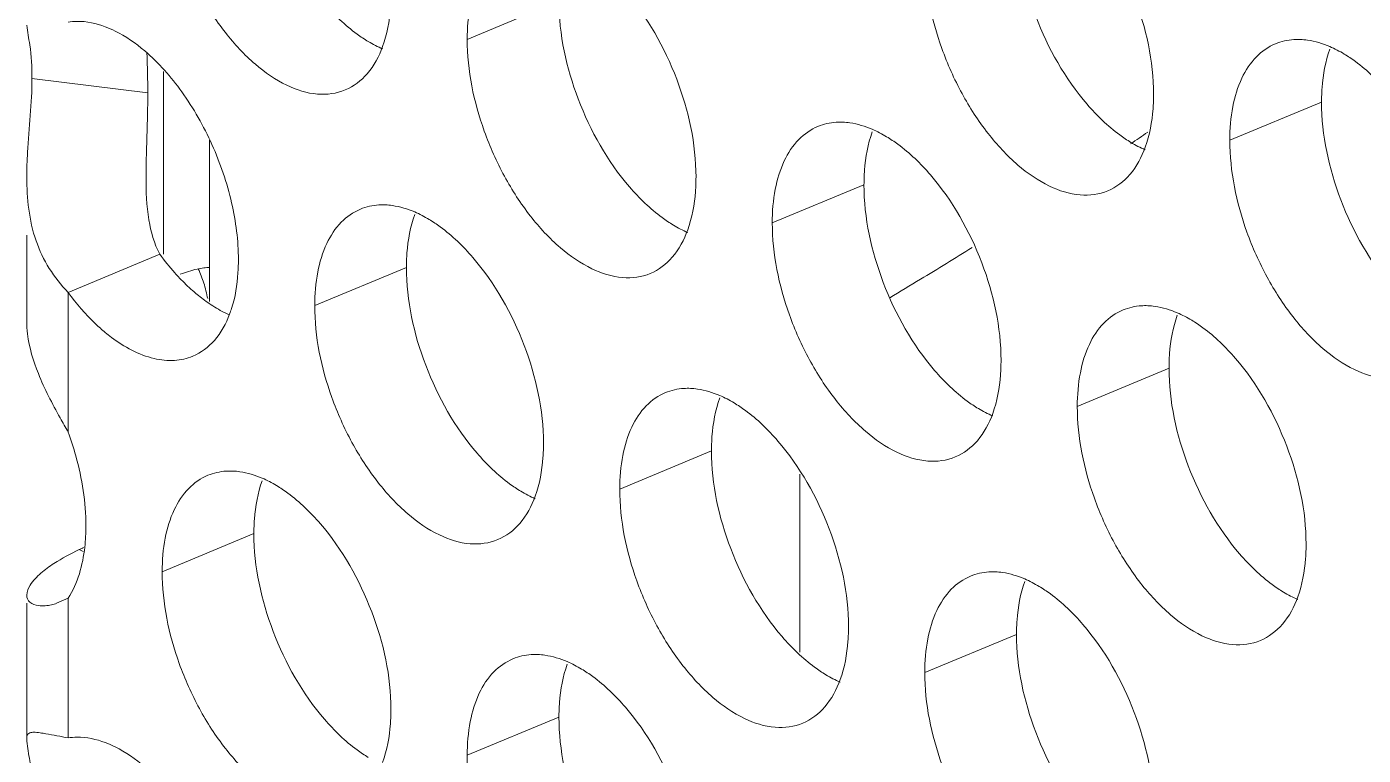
# Model space of a CAD drawing. Header units: millimetres. Extents: x 0 to 2524, y 0 to 1785.
# Drawn here: x 1789.22 to 1798.18, y 869.92 to 874.81 of the extents above; entities that cross this region are included whole.
import ezdxf

# ---------------------------------------------------------------- set-up
doc = ezdxf.new("R2010")
doc.units = ezdxf.units.MM
doc.header["$LTSCALE"] = 0.1
doc.layers.add('标注', color=251, linetype='Continuous', lineweight=9)

msp = doc.modelspace()

# ---------------------------------------------------------------- linework, layer by layer
at = {"layer": '标注'}
for p, q in [((1792.7904, 874.9802), (1792.1752, 874.7245)), ((1790.0329, 874.366), (1789.2563, 874.4621)), ((1790.1384, 874.5084), (1790.1384, 873.2838)), ((1797.9046, 874.3043), (1797.2894, 874.0486)), ((1790.4461, 872.966), (1790.4461, 874.0494)), ((1794.8361, 873.7498), (1794.2209, 873.4941)), ((1789.2212, 872.8377), (1789.2212, 873.4117)), ((1790.1136, 873.2838), (1789.4984, 873.0281)), ((1791.7675, 873.1954), (1791.1524, 872.9397)), ((1789.4984, 873.0281), (1789.4984, 872.0918)), ((1796.8817, 872.5195), (1796.2665, 872.2637)), ((1793.8132, 871.965), (1793.198, 871.7093)), ((1794.4059, 871.8098), (1794.4059, 870.6163)), ((1790.7447, 871.4106), (1790.1295, 871.1549)), ((1789.5986, 871.2908), (1789.5727, 871.3037)), ((1789.4984, 870.977), (1789.4205, 870.9454)), ((1789.4984, 870.977), (1789.4984, 870.0407)), ((1789.2212, 870.0346), (1789.2212, 870.9454)), ((1795.8589, 870.7346), (1795.2437, 870.4789)), ((1792.7904, 870.1802), (1792.1752, 869.9245))]:
    msp.add_line(p, q, dxfattribs=at)
for centre, radius, start, end in [((1778.661, 900.3127), 31.8399, 304.34454, 304.59625), ((1791.472, 874.2795), 1.6842, 216.24369, 221.66519), ((1779.924, 898.3705), 29.523, 301.194, 301.98361), ((1790.5007, 872.544), 0.6543, 98.11425, 102.08395), ((1790.4936, 872.5923), 0.6055, 94.3287, 98.10278), ((1791.3609, 874.1824), 1.5367, 221.71232, 223.51512), ((1780.1874, 897.9363), 29.015, 300.71798, 301.1931), ((1791.0543, 873.848), 1.0824, 230.33246, 235.77961), ((1789.8727, 873.1504), 0.758, 339.34278, 342.32676), ((1790.4674, 873.6282), 1.1282, 230.38894, 233.03812), ((1789.1882, 872.1494), 0.929, 294.44883, 296.47049)]:
    msp.add_arc(centre, radius, start, end, dxfattribs=at)
for points, knots in [([(1791.3572, 874.3855), (1791.2996, 874.3615), (1791.1607, 874.3436), (1790.9483, 874.4125), (1790.7382, 874.5588), (1790.5412, 874.7719), (1790.37, 875.037), (1790.1965, 875.426), (1790.1295, 875.7462), (1790.1295, 875.9549)], [0, 0, 0, 0, 0.08419, 0.180629, 0.294901, 0.426206, 0.569756, 0.71848, 1, 1, 1, 1]), ([(1796.3325, 874.2897), (1796.184, 874.4623), (1795.9586, 874.8623), (1795.8589, 875.312), (1795.8589, 875.5346)], [0, 0, 0, 0, 0.505546, 1, 1, 1, 1]), ([(1796.3044, 875.6011), (1796.4528, 875.4285), (1796.6783, 875.0285), (1796.778, 874.5788), (1796.778, 874.3562)], [0, 0, 0, 0, 0.505546, 1, 1, 1, 1]), ([(1792.1752, 874.7245), (1792.1752, 874.8001), (1792.1867, 874.9427), (1792.2441, 875.1358), (1792.3413, 875.2862), (1792.4338, 875.3512), (1792.4818, 875.3711)], [0, 0, 0, 0, 0.300633, 0.564844, 0.793499, 1, 1, 1, 1]), ([(1796.4714, 873.7095), (1796.4137, 873.6856), (1796.2749, 873.6677), (1796.0625, 873.7366), (1795.8523, 873.8829), (1795.6553, 874.096), (1795.4842, 874.3611), (1795.3107, 874.75), (1795.2437, 875.0702), (1795.2437, 875.2789)], [0, 0, 0, 0, 0.08419, 0.180629, 0.294901, 0.426206, 0.569756, 0.71848, 1, 1, 1, 1]), ([(1791.6638, 875.0321), (1791.6638, 874.9998), (1791.6595, 874.8798), (1791.638, 874.7595), (1791.6081, 874.6769)], [0, 0, 0, 0, 0.269025, 1, 1, 1, 1]), ([(1793.2359, 875.0467), (1793.3843, 874.8741), (1793.6098, 874.4741), (1793.7095, 874.0243), (1793.7095, 873.8017)], [0, 0, 0, 0, 0.505546, 1, 1, 1, 1]), ([(1791.5118, 874.7099), (1791.486, 874.7255), (1791.378, 874.7982), (1791.2834, 874.8898), (1791.2183, 874.9656)], [0, 0, 0, 0, 0.231736, 1, 1, 1, 1]), ([(1793.2639, 873.7352), (1793.1155, 873.9078), (1792.8901, 874.3078), (1792.7904, 874.7576), (1792.7904, 874.9802)], [0, 0, 0, 0, 0.505546, 1, 1, 1, 1]), ([(1789.2563, 874.4621), (1789.2563, 874.5376), (1789.2508, 874.6577), (1789.2257, 874.775), (1789.222, 874.8189)], [0, 0, 0, 0, 0.631705, 1, 1, 1, 1]), ([(1789.4984, 874.8407), (1789.518, 874.8438), (1789.6024, 874.8506), (1789.6876, 874.8322), (1789.7481, 874.8094)], [0, 0, 0, 0, 0.23435, 1, 1, 1, 1]), ([(1789.7481, 874.8094), (1789.7706, 874.801), (1789.8657, 874.7591), (1789.9519, 874.6989), (1790.0126, 874.6472)], [0, 0, 0, 0, 0.231395, 1, 1, 1, 1]), ([(1793.4029, 873.1551), (1793.3452, 873.1312), (1793.2064, 873.1132), (1792.994, 873.1821), (1792.7838, 873.3284), (1792.5868, 873.5415), (1792.4157, 873.8066), (1792.2422, 874.1956), (1792.1752, 874.5158), (1792.1752, 874.7245)], [0, 0, 0, 0, 0.08419, 0.180629, 0.294901, 0.426206, 0.569756, 0.71848, 1, 1, 1, 1]), ([(1797.596, 874.6952), (1797.6348, 874.7113), (1797.6916, 874.724), (1797.7483, 874.7245), (1797.7629, 874.7239)], [0, 0, 0, 0, 0.741995, 1, 1, 1, 1]), ([(1797.7629, 874.7239), (1797.7789, 874.7232), (1797.8465, 874.7168), (1797.9123, 874.6966), (1797.9599, 874.6762)], [0, 0, 0, 0, 0.236225, 1, 1, 1, 1]), ([(1790.0126, 874.6472), (1790.1066, 874.5673), (1790.2795, 874.3701), (1790.4756, 874.0228), (1790.6057, 873.641), (1790.6409, 873.3752), (1790.6409, 873.2473)], [0, 0, 0, 0, 0.235194, 0.49405, 0.756072, 1, 1, 1, 1]), ([(1790.0329, 874.366), (1790.0329, 874.389), (1790.0324, 874.4775), (1790.0298, 874.566), (1790.0273, 874.6314)], [0, 0, 0, 0, 0.260225, 1, 1, 1, 1]), ([(1791.6081, 874.6769), (1791.5844, 874.6112), (1791.5223, 874.4921), (1791.4137, 874.4089), (1791.3572, 874.3855)], [0, 0, 0, 0, 0.533077, 1, 1, 1, 1]), ([(1797.2894, 874.0486), (1797.2894, 874.1242), (1797.3009, 874.2667), (1797.3583, 874.4599), (1797.4555, 874.6102), (1797.548, 874.6753), (1797.596, 874.6952)], [0, 0, 0, 0, 0.300633, 0.564844, 0.793499, 1, 1, 1, 1]), ([(1797.9046, 874.3043), (1797.9046, 874.3366), (1797.9088, 874.4566), (1797.9304, 874.5768), (1797.9602, 874.6594)], [0, 0, 0, 0, 0.269025, 1, 1, 1, 1]), ([(1798.0565, 874.6264), (1798.0823, 874.6109), (1798.1904, 874.5381), (1798.2849, 874.4465), (1798.3501, 874.3707)], [0, 0, 0, 0, 0.231736, 1, 1, 1, 1]), ([(1789.2213, 873.8014), (1789.2213, 873.8568), (1789.2299, 874.0773), (1789.2563, 874.297), (1789.2563, 874.4621)], [0, 0, 0, 0, 0.251377, 1, 1, 1, 1]), ([(1790.0212, 873.8013), (1790.0212, 873.8504), (1790.025, 874.0387), (1790.0329, 874.2269), (1790.0329, 874.366)], [0, 0, 0, 0, 0.261174, 1, 1, 1, 1]), ([(1796.778, 874.3562), (1796.778, 874.3238), (1796.7737, 874.2039), (1796.7522, 874.0836), (1796.7223, 874.001)], [0, 0, 0, 0, 0.269025, 1, 1, 1, 1]), ([(1796.626, 874.034), (1796.6002, 874.0496), (1796.4921, 874.1223), (1796.3976, 874.2139), (1796.3325, 874.2897)], [0, 0, 0, 0, 0.231736, 1, 1, 1, 1]), ([(1798.3781, 873.0593), (1798.2297, 873.2319), (1798.0042, 873.6319), (1797.9046, 874.0817), (1797.9046, 874.3043)], [0, 0, 0, 0, 0.505546, 1, 1, 1, 1]), ([(1794.2209, 873.4941), (1794.2209, 873.5697), (1794.2323, 873.7123), (1794.2898, 873.9054), (1794.3869, 874.0558), (1794.4795, 874.1208), (1794.5274, 874.1407)], [0, 0, 0, 0, 0.300633, 0.564844, 0.793499, 1, 1, 1, 1]), ([(1794.5274, 874.1407), (1794.5663, 874.1569), (1794.6231, 874.1695), (1794.6798, 874.17), (1794.6944, 874.1694)], [0, 0, 0, 0, 0.741995, 1, 1, 1, 1]), ([(1794.6944, 874.1694), (1794.7104, 874.1688), (1794.778, 874.1624), (1794.8438, 874.1421), (1794.8914, 874.1217)], [0, 0, 0, 0, 0.236225, 1, 1, 1, 1]), ([(1794.8361, 873.7498), (1794.8361, 873.7821), (1794.8403, 873.9021), (1794.8619, 874.0224), (1794.8917, 874.105)], [0, 0, 0, 0, 0.269025, 1, 1, 1, 1]), ([(1794.988, 874.072), (1795.0138, 874.0564), (1795.1219, 873.9837), (1795.2164, 873.8921), (1795.2816, 873.8163)], [0, 0, 0, 0, 0.231736, 1, 1, 1, 1]), ([(1796.7223, 874.001), (1796.6985, 873.9353), (1796.6365, 873.8162), (1796.5279, 873.733), (1796.4714, 873.7095)], [0, 0, 0, 0, 0.533077, 1, 1, 1, 1]), ([(1798.5171, 872.4792), (1798.4594, 872.4553), (1798.3205, 872.4373), (1798.1082, 872.5062), (1797.898, 872.6525), (1797.701, 872.8656), (1797.5298, 873.1307), (1797.3563, 873.5197), (1797.2894, 873.8399), (1797.2894, 874.0486)], [0, 0, 0, 0, 0.08419, 0.180629, 0.294901, 0.426206, 0.569756, 0.71848, 1, 1, 1, 1]), ([(1789.4984, 873.0281), (1789.4032, 873.1249), (1789.2506, 873.3731), (1789.2214, 873.6575), (1789.2213, 873.8014)], [0, 0, 0, 0, 0.485599, 1, 1, 1, 1]), ([(1793.5575, 873.4796), (1793.5317, 873.4951), (1793.4236, 873.5678), (1793.3291, 873.6595), (1793.2639, 873.7352)], [0, 0, 0, 0, 0.231736, 1, 1, 1, 1]), ([(1793.7095, 873.8017), (1793.7095, 873.7694), (1793.7052, 873.6494), (1793.6837, 873.5291), (1793.6538, 873.4466)], [0, 0, 0, 0, 0.269025, 1, 1, 1, 1]), ([(1795.3096, 872.5049), (1795.1612, 872.6774), (1794.9357, 873.0775), (1794.8361, 873.5272), (1794.8361, 873.7498)], [0, 0, 0, 0, 0.505546, 1, 1, 1, 1]), ([(1795.2816, 873.8163), (1795.43, 873.6437), (1795.6554, 873.2437), (1795.7551, 872.794), (1795.7551, 872.5713)], [0, 0, 0, 0, 0.505546, 1, 1, 1, 1]), ([(1791.1524, 872.9397), (1791.1524, 873.0153), (1791.1638, 873.1578), (1791.2213, 873.351), (1791.3184, 873.5014), (1791.411, 873.5664), (1791.4589, 873.5863)], [0, 0, 0, 0, 0.300633, 0.564844, 0.793499, 1, 1, 1, 1]), ([(1791.4589, 873.5863), (1791.4978, 873.6024), (1791.5546, 873.6151), (1791.6113, 873.6156), (1791.6259, 873.615)], [0, 0, 0, 0, 0.741995, 1, 1, 1, 1]), ([(1791.6259, 873.615), (1791.6419, 873.6143), (1791.7095, 873.6079), (1791.7753, 873.5877), (1791.8229, 873.5673)], [0, 0, 0, 0, 0.236225, 1, 1, 1, 1]), ([(1791.7675, 873.1954), (1791.7675, 873.2277), (1791.7718, 873.3477), (1791.7934, 873.4679), (1791.8232, 873.5505)], [0, 0, 0, 0, 0.269025, 1, 1, 1, 1]), ([(1791.9195, 873.5175), (1791.9453, 873.502), (1792.0534, 873.4293), (1792.1479, 873.3376), (1792.2131, 873.2618)], [0, 0, 0, 0, 0.231736, 1, 1, 1, 1]), ([(1795.4486, 871.9247), (1795.3909, 871.9008), (1795.252, 871.8829), (1795.0397, 871.9518), (1794.8295, 872.0981), (1794.6325, 872.3111), (1794.4613, 872.5763), (1794.2878, 872.9652), (1794.2209, 873.2854), (1794.2209, 873.4941)], [0, 0, 0, 0, 0.08419, 0.180629, 0.294901, 0.426206, 0.569756, 0.71848, 1, 1, 1, 1]), ([(1793.6538, 873.4466), (1793.63, 873.3808), (1793.5679, 873.2618), (1793.4594, 873.1785), (1793.4029, 873.1551)], [0, 0, 0, 0, 0.533077, 1, 1, 1, 1]), ([(1790.6409, 873.2473), (1790.6409, 873.2178), (1790.6374, 873.1076), (1790.6195, 872.9973), (1790.5949, 872.9203)], [0, 0, 0, 0, 0.267106, 1, 1, 1, 1]), ([(1792.2411, 871.9504), (1792.0927, 872.123), (1791.8672, 872.523), (1791.7675, 872.9728), (1791.7675, 873.1954)], [0, 0, 0, 0, 0.505546, 1, 1, 1, 1]), ([(1792.2131, 873.2618), (1792.3615, 873.0893), (1792.5869, 872.6893), (1792.6866, 872.2395), (1792.6866, 872.0169)], [0, 0, 0, 0, 0.505546, 1, 1, 1, 1]), ([(1790.3633, 873.0148), (1790.3533, 873.023), (1790.3127, 873.0578), (1790.2744, 873.095), (1790.2465, 873.1243)], [0, 0, 0, 0, 0.243044, 1, 1, 1, 1]), ([(1789.7481, 872.7591), (1789.7257, 872.7776), (1789.6342, 872.8592), (1789.5538, 872.9528), (1789.4984, 873.0281)], [0, 0, 0, 0, 0.237008, 1, 1, 1, 1]), ([(1790.5778, 872.8787), (1790.5667, 872.8836), (1790.5209, 872.9053), (1790.4773, 872.9314), (1790.4455, 872.9529)], [0, 0, 0, 0, 0.24028, 1, 1, 1, 1]), ([(1792.38, 871.3703), (1792.3224, 871.3464), (1792.1835, 871.3284), (1791.9711, 871.3973), (1791.761, 871.5436), (1791.564, 871.7567), (1791.3928, 872.0218), (1791.2193, 872.4108), (1791.1524, 872.731), (1791.1524, 872.9397)], [0, 0, 0, 0, 0.08419, 0.180629, 0.294901, 0.426206, 0.569756, 0.71848, 1, 1, 1, 1]), ([(1796.5731, 872.9104), (1796.612, 872.9265), (1796.6687, 872.9391), (1796.7255, 872.9396), (1796.7401, 872.939)], [0, 0, 0, 0, 0.741995, 1, 1, 1, 1]), ([(1796.7401, 872.939), (1796.7561, 872.9384), (1796.8237, 872.932), (1796.8895, 872.9118), (1796.9371, 872.8914)], [0, 0, 0, 0, 0.236225, 1, 1, 1, 1]), ([(1789.2213, 872.8377), (1789.2213, 872.8082), (1789.2291, 872.6867), (1789.265, 872.5686), (1789.2991, 872.4832)], [0, 0, 0, 0, 0.242838, 1, 1, 1, 1]), ([(1790.5819, 872.883), (1790.5579, 872.8194), (1790.4959, 872.704), (1790.3897, 872.6236), (1790.3344, 872.6006)], [0, 0, 0, 0, 0.531803, 1, 1, 1, 1]), ([(1796.2665, 872.2637), (1796.2665, 872.3394), (1796.278, 872.4819), (1796.3355, 872.675), (1796.4326, 872.8254), (1796.5251, 872.8905), (1796.5731, 872.9104)], [0, 0, 0, 0, 0.300633, 0.564844, 0.793499, 1, 1, 1, 1]), ([(1796.8817, 872.5195), (1796.8817, 872.5518), (1796.886, 872.6718), (1796.9075, 872.792), (1796.9374, 872.8746)], [0, 0, 0, 0, 0.269025, 1, 1, 1, 1]), ([(1797.0337, 872.8416), (1797.0595, 872.8261), (1797.1676, 872.7533), (1797.2621, 872.6617), (1797.3272, 872.5859)], [0, 0, 0, 0, 0.231736, 1, 1, 1, 1]), ([(1790.3344, 872.6006), (1790.2955, 872.5844), (1790.2082, 872.5651), (1790.0127, 872.5858), (1789.8743, 872.6626), (1789.7891, 872.7267)], [0, 0, 0, 0, 0.217094, 0.450255, 1, 1, 1, 1]), ([(1795.7551, 872.5713), (1795.7551, 872.539), (1795.7509, 872.419), (1795.7293, 872.2988), (1795.6995, 872.2162)], [0, 0, 0, 0, 0.269025, 1, 1, 1, 1]), ([(1797.3272, 872.5859), (1797.4757, 872.4133), (1797.7011, 872.0133), (1797.8008, 871.5636), (1797.8008, 871.341)], [0, 0, 0, 0, 0.505546, 1, 1, 1, 1]), ([(1789.2991, 872.4832), (1789.34, 872.3807), (1789.4084, 872.2505), (1789.4807, 872.1232), (1789.4984, 872.0918)], [0, 0, 0, 0, 0.753574, 1, 1, 1, 1]), ([(1795.6032, 872.2492), (1795.5774, 872.2647), (1795.4693, 872.3375), (1795.3748, 872.4291), (1795.3096, 872.5049)], [0, 0, 0, 0, 0.231736, 1, 1, 1, 1]), ([(1797.3553, 871.2745), (1797.2069, 871.4471), (1796.9814, 871.8471), (1796.8817, 872.2968), (1796.8817, 872.5195)], [0, 0, 0, 0, 0.505546, 1, 1, 1, 1]), ([(1793.5046, 872.3559), (1793.5435, 872.372), (1793.6002, 872.3847), (1793.657, 872.3852), (1793.6716, 872.3846)], [0, 0, 0, 0, 0.741995, 1, 1, 1, 1]), ([(1793.6716, 872.3846), (1793.6876, 872.384), (1793.7552, 872.3776), (1793.821, 872.3573), (1793.8686, 872.3369)], [0, 0, 0, 0, 0.236225, 1, 1, 1, 1]), ([(1793.198, 871.7093), (1793.198, 871.7849), (1793.2095, 871.9275), (1793.267, 872.1206), (1793.3641, 872.271), (1793.4566, 872.336), (1793.5046, 872.3559)], [0, 0, 0, 0, 0.300633, 0.564844, 0.793499, 1, 1, 1, 1]), ([(1793.8132, 871.965), (1793.8132, 871.9973), (1793.8175, 872.1173), (1793.839, 872.2376), (1793.8689, 872.3202)], [0, 0, 0, 0, 0.269025, 1, 1, 1, 1]), ([(1793.9652, 872.2871), (1793.991, 872.2716), (1794.099, 872.1989), (1794.1936, 872.1072), (1794.2587, 872.0315)], [0, 0, 0, 0, 0.231736, 1, 1, 1, 1]), ([(1795.6995, 872.2162), (1795.6757, 872.1505), (1795.6136, 872.0314), (1795.5051, 871.9482), (1795.4486, 871.9247)], [0, 0, 0, 0, 0.533077, 1, 1, 1, 1]), ([(1797.4942, 870.6944), (1797.4366, 870.6704), (1797.2977, 870.6525), (1797.0853, 870.7214), (1796.8752, 870.8677), (1796.6782, 871.0808), (1796.507, 871.3459), (1796.3335, 871.7348), (1796.2665, 872.055), (1796.2665, 872.2637)], [0, 0, 0, 0, 0.08419, 0.180629, 0.294901, 0.426206, 0.569756, 0.71848, 1, 1, 1, 1]), ([(1789.4984, 872.0918), (1789.5177, 872.0391), (1789.5833, 871.8354), (1789.6181, 871.6205), (1789.6181, 871.4624)], [0, 0, 0, 0, 0.26181, 1, 1, 1, 1]), ([(1794.2587, 872.0315), (1794.4071, 871.8589), (1794.6326, 871.4589), (1794.7323, 871.0091), (1794.7323, 870.7865)], [0, 0, 0, 0, 0.505546, 1, 1, 1, 1]), ([(1792.5347, 871.6948), (1792.5088, 871.7103), (1792.4008, 871.783), (1792.3063, 871.8747), (1792.2411, 871.9504)], [0, 0, 0, 0, 0.231736, 1, 1, 1, 1]), ([(1792.6866, 872.0169), (1792.6866, 871.9846), (1792.6824, 871.8646), (1792.6608, 871.7443), (1792.631, 871.6617)], [0, 0, 0, 0, 0.269025, 1, 1, 1, 1]), ([(1794.2868, 870.7201), (1794.1384, 870.8926), (1793.9129, 871.2926), (1793.8132, 871.7424), (1793.8132, 871.965)], [0, 0, 0, 0, 0.505546, 1, 1, 1, 1]), ([(1790.1295, 871.1549), (1790.1295, 871.2305), (1790.141, 871.373), (1790.1985, 871.5661), (1790.2956, 871.7165), (1790.3881, 871.7816), (1790.4361, 871.8015)], [0, 0, 0, 0, 0.300633, 0.564844, 0.793499, 1, 1, 1, 1]), ([(1790.4361, 871.8015), (1790.475, 871.8176), (1790.5317, 871.8302), (1790.5885, 871.8307), (1790.6031, 871.8302)], [0, 0, 0, 0, 0.741995, 1, 1, 1, 1]), ([(1790.6031, 871.8302), (1790.6191, 871.8295), (1790.6867, 871.8231), (1790.7525, 871.8029), (1790.8, 871.7825)], [0, 0, 0, 0, 0.236225, 1, 1, 1, 1]), ([(1790.7447, 871.4106), (1790.7447, 871.4429), (1790.749, 871.5629), (1790.7705, 871.6831), (1790.8004, 871.7657)], [0, 0, 0, 0, 0.269025, 1, 1, 1, 1]), ([(1790.8967, 871.7327), (1790.9225, 871.7172), (1791.0305, 871.6444), (1791.1251, 871.5528), (1791.1902, 871.477)], [0, 0, 0, 0, 0.231736, 1, 1, 1, 1]), ([(1794.4257, 870.1399), (1794.3681, 870.116), (1794.2292, 870.098), (1794.0168, 870.1669), (1793.8067, 870.3133), (1793.6097, 870.5263), (1793.4385, 870.7914), (1793.265, 871.1804), (1793.198, 871.5006), (1793.198, 871.7093)], [0, 0, 0, 0, 0.08419, 0.180629, 0.294901, 0.426206, 0.569756, 0.71848, 1, 1, 1, 1]), ([(1792.631, 871.6617), (1792.6072, 871.596), (1792.5451, 871.4769), (1792.4366, 871.3937), (1792.38, 871.3703)], [0, 0, 0, 0, 0.533077, 1, 1, 1, 1]), ([(1789.6181, 871.4624), (1789.6181, 871.4151), (1789.6097, 871.2481), (1789.5643, 871.0779), (1789.4984, 870.977)], [0, 0, 0, 0, 0.282087, 1, 1, 1, 1]), ([(1791.2183, 870.1656), (1791.0699, 870.3382), (1790.8444, 870.7382), (1790.7447, 871.1879), (1790.7447, 871.4106)], [0, 0, 0, 0, 0.505546, 1, 1, 1, 1]), ([(1791.1902, 871.477), (1791.3386, 871.3044), (1791.5641, 870.9044), (1791.6638, 870.4547), (1791.6638, 870.2321)], [0, 0, 0, 0, 0.505546, 1, 1, 1, 1]), ([(1797.8008, 871.341), (1797.8008, 871.3086), (1797.7965, 871.1887), (1797.775, 871.0684), (1797.7451, 870.9858)], [0, 0, 0, 0, 0.269025, 1, 1, 1, 1]), ([(1789.3592, 871.1792), (1789.3738, 871.19), (1789.4417, 871.2369), (1789.5146, 871.2761), (1789.5727, 871.3037)], [0, 0, 0, 0, 0.220086, 1, 1, 1, 1]), ([(1797.6489, 871.0188), (1797.623, 871.0344), (1797.515, 871.1071), (1797.4205, 871.1987), (1797.3553, 871.2745)], [0, 0, 0, 0, 0.231736, 1, 1, 1, 1]), ([(1789.2213, 870.9983), (1789.2215, 871.0217), (1789.2472, 871.0791), (1789.289, 871.1212), (1789.316, 871.1447)], [0, 0, 0, 0, 0.395219, 1, 1, 1, 1]), ([(1791.3572, 869.5855), (1791.2996, 869.5615), (1791.1607, 869.5436), (1790.9483, 869.6125), (1790.7382, 869.7588), (1790.5412, 869.9719), (1790.37, 870.237), (1790.1965, 870.626), (1790.1295, 870.9462), (1790.1295, 871.1549)], [0, 0, 0, 0, 0.08419, 0.180629, 0.294901, 0.426206, 0.569756, 0.71848, 1, 1, 1, 1]), ([(1795.5503, 871.1255), (1795.5892, 871.1417), (1795.6459, 871.1543), (1795.7026, 871.1548), (1795.7173, 871.1542)], [0, 0, 0, 0, 0.741995, 1, 1, 1, 1]), ([(1795.7173, 871.1542), (1795.7333, 871.1536), (1795.8008, 871.1472), (1795.8667, 871.127), (1795.9142, 871.1066)], [0, 0, 0, 0, 0.236225, 1, 1, 1, 1]), ([(1795.2437, 870.4789), (1795.2437, 870.5545), (1795.2552, 870.6971), (1795.3126, 870.8902), (1795.4098, 871.0406), (1795.5023, 871.1056), (1795.5503, 871.1255)], [0, 0, 0, 0, 0.300633, 0.564844, 0.793499, 1, 1, 1, 1]), ([(1795.8589, 870.7346), (1795.8589, 870.767), (1795.8632, 870.8869), (1795.8847, 871.0072), (1795.9146, 871.0898)], [0, 0, 0, 0, 0.269025, 1, 1, 1, 1]), ([(1796.0108, 871.0568), (1796.0367, 871.0412), (1796.1447, 870.9685), (1796.2392, 870.8769), (1796.3044, 870.8011)], [0, 0, 0, 0, 0.231736, 1, 1, 1, 1]), ([(1789.2991, 870.9277), (1789.2789, 870.9305), (1789.2395, 870.9415), (1789.2212, 870.9809), (1789.2213, 870.9983)], [0, 0, 0, 0, 0.539356, 1, 1, 1, 1]), ([(1797.7451, 870.9858), (1797.7214, 870.9201), (1797.6593, 870.801), (1797.5508, 870.7178), (1797.4942, 870.6944)], [0, 0, 0, 0, 0.533077, 1, 1, 1, 1]), ([(1789.4213, 870.9428), (1789.4104, 870.9392), (1789.3708, 870.9281), (1789.3286, 870.9235), (1789.2991, 870.9277)], [0, 0, 0, 0, 0.278012, 1, 1, 1, 1]), ([(1794.7323, 870.7865), (1794.7323, 870.7542), (1794.728, 870.6342), (1794.7065, 870.514), (1794.6766, 870.4314)], [0, 0, 0, 0, 0.269025, 1, 1, 1, 1]), ([(1796.3044, 870.8011), (1796.4528, 870.6285), (1796.6783, 870.2285), (1796.778, 869.7788), (1796.778, 869.5562)], [0, 0, 0, 0, 0.505546, 1, 1, 1, 1]), ([(1794.5803, 870.4644), (1794.5545, 870.4799), (1794.4465, 870.5526), (1794.3519, 870.6443), (1794.2868, 870.7201)], [0, 0, 0, 0, 0.231736, 1, 1, 1, 1]), ([(1796.3325, 869.4897), (1796.184, 869.6623), (1795.9586, 870.0623), (1795.8589, 870.512), (1795.8589, 870.7346)], [0, 0, 0, 0, 0.505546, 1, 1, 1, 1]), ([(1792.4818, 870.5711), (1792.5207, 870.5872), (1792.5774, 870.5999), (1792.6341, 870.6004), (1792.6488, 870.5998)], [0, 0, 0, 0, 0.741995, 1, 1, 1, 1]), ([(1792.6488, 870.5998), (1792.6648, 870.5991), (1792.7323, 870.5927), (1792.7982, 870.5725), (1792.8457, 870.5521)], [0, 0, 0, 0, 0.236225, 1, 1, 1, 1]), ([(1792.1752, 869.9245), (1792.1752, 870.0001), (1792.1867, 870.1427), (1792.2441, 870.3358), (1792.3413, 870.4862), (1792.4338, 870.5512), (1792.4818, 870.5711)], [0, 0, 0, 0, 0.300633, 0.564844, 0.793499, 1, 1, 1, 1]), ([(1792.7904, 870.1802), (1792.7904, 870.2125), (1792.7947, 870.3325), (1792.8162, 870.4528), (1792.846, 870.5353)], [0, 0, 0, 0, 0.269025, 1, 1, 1, 1]), ([(1792.9423, 870.5023), (1792.9682, 870.4868), (1793.0762, 870.4141), (1793.1707, 870.3224), (1793.2359, 870.2467)], [0, 0, 0, 0, 0.231736, 1, 1, 1, 1]), ([(1794.6766, 870.4314), (1794.6529, 870.3657), (1794.5908, 870.2466), (1794.4822, 870.1634), (1794.4257, 870.1399)], [0, 0, 0, 0, 0.533077, 1, 1, 1, 1]), ([(1796.4714, 868.9095), (1796.4137, 868.8856), (1796.2749, 868.8677), (1796.0625, 868.9366), (1795.8523, 869.0829), (1795.6553, 869.296), (1795.4842, 869.5611), (1795.3107, 869.95), (1795.2437, 870.2702), (1795.2437, 870.4789)], [0, 0, 0, 0, 0.08419, 0.180629, 0.294901, 0.426206, 0.569756, 0.71848, 1, 1, 1, 1]), ([(1793.2359, 870.2467), (1793.3843, 870.0741), (1793.6098, 869.6741), (1793.7095, 869.2243), (1793.7095, 869.0017)], [0, 0, 0, 0, 0.505546, 1, 1, 1, 1]), ([(1791.5118, 869.9099), (1791.486, 869.9255), (1791.378, 869.9982), (1791.2834, 870.0898), (1791.2183, 870.1656)], [0, 0, 0, 0, 0.231736, 1, 1, 1, 1]), ([(1791.6638, 870.2321), (1791.6638, 870.1998), (1791.6595, 870.0798), (1791.638, 869.9595), (1791.6081, 869.8769)], [0, 0, 0, 0, 0.269025, 1, 1, 1, 1]), ([(1793.2639, 868.9352), (1793.1155, 869.1078), (1792.8901, 869.5078), (1792.7904, 869.9576), (1792.7904, 870.1802)], [0, 0, 0, 0, 0.505546, 1, 1, 1, 1]), ([(1789.2213, 870.0345), (1789.2213, 870.0453), (1789.2236, 870.069), (1789.2463, 870.0768), (1789.2561, 870.078)], [0, 0, 0, 0, 0.522014, 1, 1, 1, 1]), ([(1789.2561, 870.078), (1789.2598, 870.0784), (1789.2786, 870.0794), (1789.2973, 870.0771), (1789.312, 870.0751)], [0, 0, 0, 0, 0.202313, 1, 1, 1, 1]), ([(1789.312, 870.0751), (1789.3244, 870.0733), (1789.3867, 870.0629), (1789.4486, 870.05), (1789.4984, 870.0407)], [0, 0, 0, 0, 0.19728, 1, 1, 1, 1]), ([(1789.2563, 869.6621), (1789.2563, 869.7376), (1789.2508, 869.8577), (1789.2257, 869.975), (1789.222, 870.0189)], [0, 0, 0, 0, 0.631705, 1, 1, 1, 1]), ([(1789.4984, 870.0407), (1789.518, 870.0438), (1789.6024, 870.0506), (1789.6876, 870.0322), (1789.7481, 870.0094)], [0, 0, 0, 0, 0.23435, 1, 1, 1, 1]), ([(1789.7481, 870.0094), (1789.7706, 870.001), (1789.8657, 869.9591), (1789.9519, 869.8989), (1790.0126, 869.8472)], [0, 0, 0, 0, 0.231395, 1, 1, 1, 1]), ([(1793.4029, 868.3551), (1793.3452, 868.3312), (1793.2064, 868.3132), (1792.994, 868.3821), (1792.7838, 868.5284), (1792.5868, 868.7415), (1792.4157, 869.0066), (1792.2422, 869.3956), (1792.1752, 869.7158), (1792.1752, 869.9245)], [0, 0, 0, 0, 0.08419, 0.180629, 0.294901, 0.426206, 0.569756, 0.71848, 1, 1, 1, 1])]:
    msp.add_open_spline(points, degree=3, knots=knots, dxfattribs=at)
for points in [[(1791.6084, 874.6602), (1791.5752, 874.6744), (1791.5429, 874.6913), (1791.5118, 874.7099)], [(1797.9599, 874.6762), (1797.9932, 874.6619), (1798.0255, 874.6451), (1798.0565, 874.6264)], [(1794.8914, 874.1217), (1794.9247, 874.1075), (1794.957, 874.0906), (1794.988, 874.072)], [(1796.7226, 873.9842), (1796.6893, 873.9985), (1796.6571, 874.0153), (1796.626, 874.034)], [(1790.0406, 873.5137), (1790.025, 873.6085), (1790.0213, 873.7052), (1790.0212, 873.8013)], [(1791.8229, 873.5673), (1791.8562, 873.553), (1791.8884, 873.5362), (1791.9195, 873.5175)], [(1790.1136, 873.2838), (1790.0753, 873.3545), (1790.0537, 873.4344), (1790.0406, 873.5137)], [(1793.6541, 873.4298), (1793.6208, 873.4441), (1793.5886, 873.4609), (1793.5575, 873.4796)], [(1790.3637, 873.1838), (1790.3254, 873.1756), (1790.2877, 873.1641), (1790.2511, 873.1502)], [(1790.4088, 873.0906), (1790.3985, 873.1231), (1790.3861, 873.1549), (1790.3714, 873.1856)], [(1790.4347, 872.9861), (1790.4282, 873.0214), (1790.4196, 873.0564), (1790.4088, 873.0906)], [(1796.9371, 872.8914), (1796.9704, 872.8771), (1797.0026, 872.8603), (1797.0337, 872.8416)], [(1793.8686, 872.3369), (1793.9018, 872.3226), (1793.9341, 872.3058), (1793.9652, 872.2871)], [(1795.6998, 872.1994), (1795.6665, 872.2137), (1795.6342, 872.2305), (1795.6032, 872.2492)], [(1790.8, 871.7825), (1790.8333, 871.7682), (1790.8656, 871.7514), (1790.8967, 871.7327)], [(1792.6313, 871.645), (1792.598, 871.6593), (1792.5657, 871.6761), (1792.5347, 871.6948)], [(1789.316, 871.1447), (1789.3299, 871.1568), (1789.3444, 871.1683), (1789.3592, 871.1792)], [(1795.9142, 871.1066), (1795.9475, 871.0923), (1795.9798, 871.0754), (1796.0108, 871.0568)], [(1797.7455, 870.9691), (1797.7122, 870.9833), (1797.6799, 871.0002), (1797.6489, 871.0188)], [(1792.8457, 870.5521), (1792.879, 870.5378), (1792.9113, 870.521), (1792.9423, 870.5023)], [(1794.677, 870.4146), (1794.6437, 870.4289), (1794.6114, 870.4457), (1794.5803, 870.4644)], [(1789.222, 870.0189), (1789.2216, 870.0241), (1789.2213, 870.0293), (1789.2213, 870.0345)]]:
    msp.add_open_spline(points, degree=3, dxfattribs=at)

doc.saveas('drawing.dxf')
